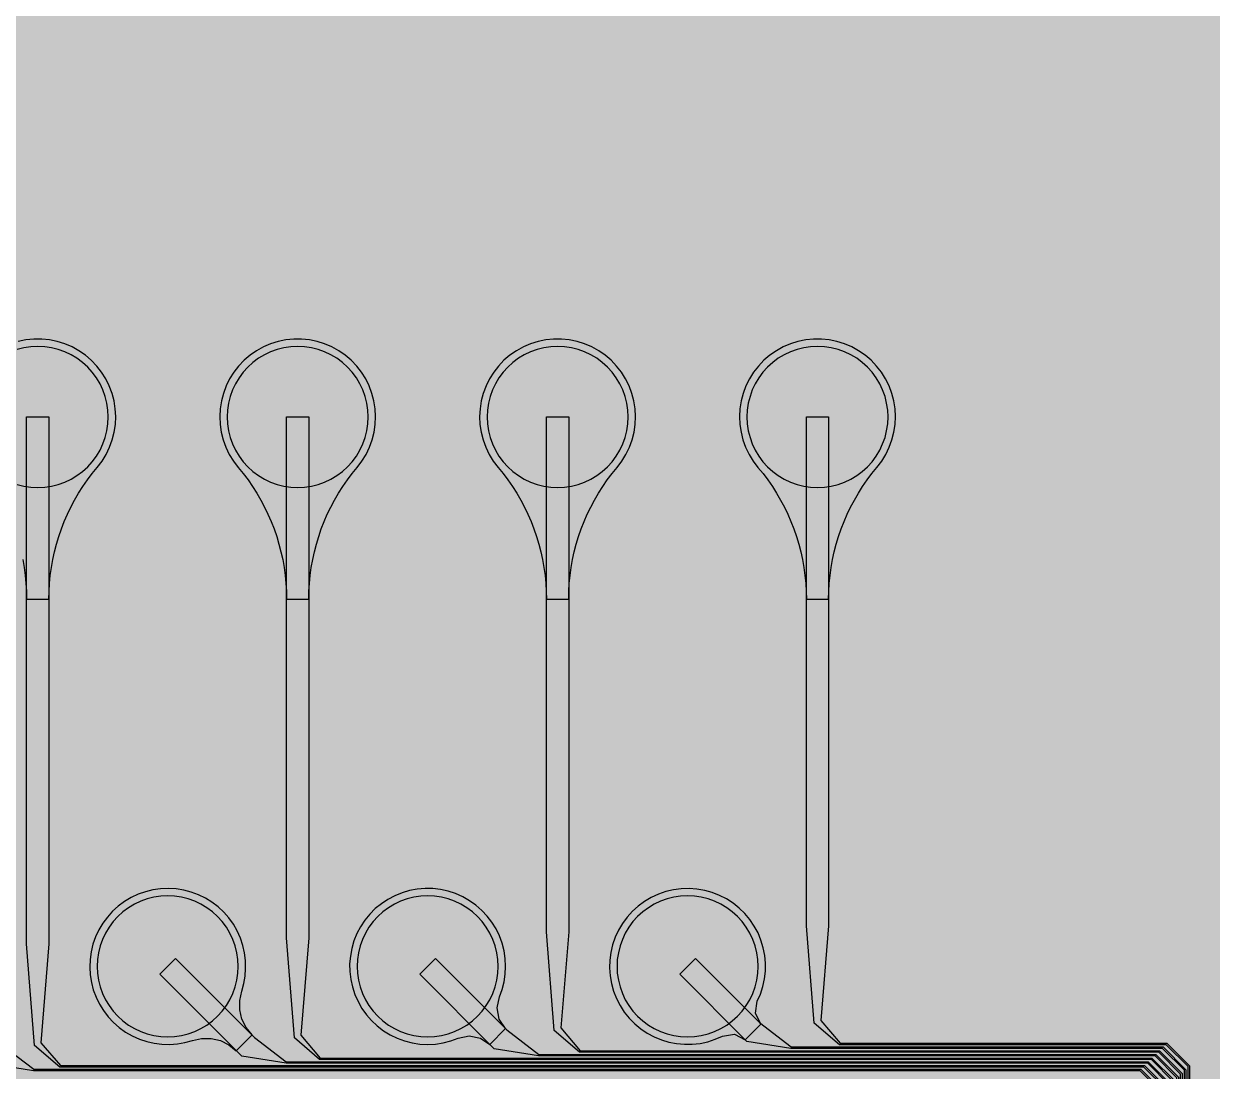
# Model space of a CAD drawing. Header units: metres. Extents: x -7240 to 10960, y -29667 to 1823.
# Drawn here: x 7904 to 9504, y -26924 to -25513 of the extents above; entities that cross this region are included whole.
import ezdxf

# ---------------------------------------------------------------- set-up
doc = ezdxf.new("R2010")
doc.units = ezdxf.units.M
for name, color, linetype in [('Metal1', 4, 'CONTINUOUS'), ('Polyimide', 7, 'CONTINUOUS'), ('Polyimide_Negative', 5, 'CONTINUOUS')]:
    doc.layers.add(name, color=color, linetype=linetype)

msp = doc.modelspace()

# ---------------------------------------------------------------- hatches: boundary and pattern name
at = {"layer": 'Polyimide'}
msp.add_hatch(color=7, dxfattribs=at).paths.add_polyline_path([(4088.5, -11806.9), (4098.7, -11851.2), (4115.6, -11893.5), (4138.6, -11932.7), (4167.4, -11968), (4201.1, -11998.5), (4239, -12023.6), (4280.3, -12042.7), (4349.2, -12073.7), (4413.2, -12113.8), (4471.3, -12162), (4522.3, -12217.7), (4565.4, -12279.7), (4599.7, -12346.9), (4624.7, -12418.2), (4639.9, -12492.2), (4645, -12567.5), (4639.9, -12642.8), (4624.7, -12716.8), (4599.7, -12788.1), (4565.4, -12855.3), (4522.3, -12917.3), (4471.3, -12973), (4413.2, -13021.2), (4349.2, -13061.3), (4280.3, -13092.3), (4239, -13111.4), (4201.1, -13136.5), (4167.4, -13167), (4138.6, -13202.3), (4115.6, -13241.5), (4098.7, -13283.8), (4088.5, -13328.1), (4085, -13373.5), (4085, -13567.5), (4099.4, -13861.6), (4142.6, -14152.8), (4214.2, -14438.4), (4313.4, -14715.5), (4439.2, -14981.7), (4590.6, -15234.2), (4766, -15470.7), (4963.7, -15688.8), (5181.8, -15886.5), (5418.3, -16061.9), (5670.8, -16213.3), (5936.9, -16339.1), (6214.1, -16438.3), (6499.7, -16509.9), (6790.9, -16553.1), (7085, -16567.5), (9960.4, -16567.5), (10038.8, -16571.4), (10116.4, -16582.9), (10192.6, -16601.9), (10266.5, -16628.4), (10337.5, -16662), (10404.8, -16702.3), (10467.9, -16749.1), (10526.1, -16801.8), (10578.8, -16860), (10625.6, -16923), (10665.9, -16990.4), (10699.5, -17061.4), (10725.9, -17135.3), (10745, -17211.4), (10756.5, -17289.1), (10760.4, -17367.5), (10760.4, -21957.3), (10721.6, -22012.9), (10686, -22070.6), (10653.6, -22130.1), (10624.5, -22191.4), (10598.9, -22254.2), (10576.8, -22318.2), (10558.3, -22383.5), (10543.4, -22449.6), (10532.2, -22516.5), (10524.7, -22583.8), (10521, -22651.5), (10521, -22719.3), (10524.7, -22787), (10532.2, -22854.4), (10543.4, -22921.2), (10558.3, -22987.4), (10576.8, -23052.6), (10598.9, -23116.7), (10624.5, -23179.5), (10653.6, -23240.7), (10686, -23300.3), (10721.6, -23357.9), (10760.4, -23413.5), (10760.4, -28667.5), (10756.5, -28745.9), (10745, -28823.6), (10725.9, -28899.7), (10699.5, -28973.6), (10665.9, -29044.6), (10625.6, -29112), (10578.8, -29175), (10526.1, -29233.2), (10467.9, -29285.9), (10404.8, -29332.7), (10337.5, -29373), (10266.5, -29406.6), (10192.6, -29433.1), (10116.4, -29452.1), (10038.8, -29463.6), (9960.4, -29467.5), (-6239.6, -29467.5), (-6318, -29463.6), (-6395.7, -29452.1), (-6471.9, -29433.1), (-6545.8, -29406.6), (-6616.7, -29373), (-6684.1, -29332.7), (-6747.1, -29285.9), (-6805.3, -29233.2), (-6858, -29175), (-6904.8, -29112), (-6945.2, -29044.6), (-6978.7, -28973.6), (-7005.2, -28899.7), (-7024.3, -28823.6), (-7035.8, -28745.9), (-7039.6, -28667.5), (-7039.6, -23426.3), (-6999.4, -23370.1), (-6962.3, -23311.6), (-6928.7, -23251.2), (-6898.5, -23189), (-6871.8, -23125.1), (-6848.8, -23059.9), (-6829.5, -22993.4), (-6814, -22926), (-6802.4, -22857.8), (-6794.6, -22789.1), (-6790.7, -22720), (-6790.7, -22650.8), (-6794.6, -22581.8), (-6802.4, -22513), (-6814, -22444.8), (-6829.5, -22377.4), (-6848.8, -22311), (-6871.8, -22245.7), (-6898.5, -22181.9), (-6928.7, -22119.7), (-6962.3, -22059.2), (-6999.4, -22000.8), (-7039.6, -21944.5), (-7039.6, -17367.5), (-7035.8, -17289.1), (-7024.3, -17211.4), (-7005.2, -17135.3), (-6978.7, -17061.4), (-6945.2, -16990.4), (-6904.8, -16923), (-6858, -16860), (-6805.3, -16801.8), (-6747.1, -16749.1), (-6684.1, -16702.3), (-6616.7, -16662), (-6545.8, -16628.4), (-6471.9, -16601.9), (-6395.7, -16582.9), (-6318, -16571.4), (-6239.6, -16567.5), (-3334, -16567.5), (-3039.9, -16553.1), (-2748.7, -16509.9), (-2463.1, -16438.3), (-2185.9, -16339.1), (-1919.8, -16213.3), (-1667.3, -16061.9), (-1430.8, -15886.5), (-1212.7, -15688.8), (-1015, -15470.7), (-839.6, -15234.2), (-688.2, -14981.7), (-562.4, -14715.5), (-463.2, -14438.4), (-391.6, -14152.8), (-348.4, -13861.6), (-334, -13567.5), (-334, -13373.5), (-337.5, -13328.1), (-347.7, -13283.8), (-364.6, -13241.5), (-387.6, -13202.3), (-416.4, -13167), (-450.1, -13136.5), (-488, -13111.4), (-529.3, -13092.3), (-529.3, -13092.3), (-598.2, -13061.3), (-662.2, -13021.2), (-720.3, -12973), (-771.3, -12917.3), (-814.4, -12855.3), (-848.7, -12788.1), (-873.7, -12716.8), (-888.9, -12642.8), (-894, -12567.5), (-888.9, -12492.2), (-873.7, -12418.2), (-848.7, -12346.9), (-814.4, -12279.7), (-771.3, -12217.7), (-720.3, -12162), (-662.2, -12113.8), (-598.2, -12073.7), (-529.3, -12042.7), (-488, -12023.6), (-450.1, -11998.5), (-416.4, -11968), (-387.6, -11932.7), (-364.6, -11893.5), (-347.7, -11851.2), (-337.5, -11806.9), (-334, -11761.5), (-334, -11074.3), (-337.5, -11028.9), (-347.7, -10984.6), (-364.6, -10942.4), (-387.6, -10903.1), (-416.4, -10867.8), (-450.1, -10837.3), (-488, -10812.2), (-529.3, -10793.2), (-529.3, -10793.2), (-598.2, -10762.1), (-662.2, -10722.1), (-720.3, -10673.8), (-771.3, -10618.1), (-814.4, -10556.1), (-848.7, -10488.9), (-873.7, -10417.6), (-888.9, -10343.7), (-894, -10268.3), (-888.9, -10193), (-873.7, -10119), (-848.7, -10047.8), (-814.4, -9980.5), (-771.3, -9918.5), (-720.3, -9862.9), (-662.2, -9814.6), (-598.2, -9774.6), (-529.3, -9743.5), (-488, -9724.5), (-450.1, -9699.4), (-416.4, -9668.8), (-387.6, -9633.5), (-364.6, -9594.3), (-347.7, -9552), (-337.5, -9507.7), (-334, -9462.4), (-334, -8775.1), (-337.5, -8729.8), (-347.7, -8685.5), (-364.6, -8643.2), (-387.6, -8604), (-416.4, -8568.7), (-450.1, -8538.1), (-488, -8513), (-529.3, -8494), (-529.3, -8494), (-598.2, -8462.9), (-662.2, -8422.9), (-720.3, -8374.6), (-771.3, -8319), (-814.4, -8257), (-848.7, -8189.7), (-873.7, -8118.5), (-888.9, -8044.5), (-894, -7969.2), (-888.9, -7893.8), (-873.7, -7819.9), (-848.7, -7748.6), (-814.4, -7681.4), (-771.3, -7619.4), (-720.3, -7563.7), (-662.2, -7515.4), (-598.2, -7475.4), (-529.3, -7444.3), (-529.3, -7444.3), (-488, -7425.3), (-450.1, -7400.2), (-416.4, -7369.7), (-387.6, -7334.4), (-364.6, -7295.1), (-347.7, -7252.9), (-337.5, -7208.6), (-334, -7163.2), (-334, -6476), (-337.5, -6430.6), (-347.7, -6386.3), (-364.6, -6344), (-387.6, -6304.8), (-416.4, -6269.5), (-450.1, -6239), (-488, -6213.9), (-529.3, -6194.8), (-529.3, -6194.8), (-598.2, -6163.8), (-662.2, -6123.7), (-720.3, -6075.5), (-771.3, -6019.8), (-814.4, -5957.8), (-848.7, -5890.6), (-873.7, -5819.3), (-888.9, -5745.3), (-894, -5670), (-888.9, -5594.7), (-873.7, -5520.7), (-848.7, -5449.4), (-814.4, -5382.2), (-771.3, -5320.2), (-720.3, -5264.5), (-662.2, -5216.3), (-598.2, -5176.2), (-529.3, -5145.2), (-529.3, -5145.2), (-488, -5126.1), (-450.1, -5101), (-416.4, -5070.5), (-387.6, -5035.2), (-364.6, -4996), (-347.7, -4953.7), (-337.5, -4909.4), (-334, -4864), (-334, 380), (-334, 1522.5), (-289, 1522.5), (-288.8, 1515.6), (-288.1, 1508.8), (-287, 1502), (-285.4, 1495.3), (-283.4, 1488.7), (-281, 1482.3), (-278.2, 1476.1), (-274.9, 1470), (-271.3, 1464.2), (-267.3, 1458.6), (-262.9, 1453.3), (-258.2, 1448.3), (-253.2, 1443.6), (-247.9, 1439.2), (-242.3, 1435.2), (-236.5, 1431.6), (-230.4, 1428.3), (-224.2, 1425.5), (-217.8, 1423.1), (-211.2, 1421.1), (-204.5, 1419.5), (-197.7, 1418.4), (-190.9, 1417.7), (-184, 1417.5), (-177.1, 1417.7), (-170.3, 1418.4), (-163.5, 1419.5), (-156.8, 1421.1), (-150.2, 1423.1), (-143.8, 1425.5), (-137.6, 1428.3), (-131.5, 1431.6), (-125.7, 1435.2), (-120.1, 1439.2), (-114.8, 1443.6), (-109.8, 1448.3), (-105.1, 1453.3), (-100.7, 1458.6), (-96.7, 1464.2), (-93.1, 1470), (-89.8, 1476.1), (-87, 1482.3), (-84.6, 1488.7), (-82.6, 1495.3), (-81, 1502), (-79.9, 1508.8), (-79.2, 1515.6), (-79, 1522.5), (1786, 1522.5), (3835, 1522.5), (3835.2, 1529), (3835.9, 1535.6), (3836.9, 1542), (3838.4, 1548.4), (3840.3, 1554.6), (3842.6, 1560.8), (3845.3, 1566.7), (3848.4, 1572.5), (3851.9, 1578.1), (3855.7, 1583.4), (3859.8, 1588.4), (3864.3, 1593.2), (3869.1, 1597.7), (3874.1, 1601.8), (3879.4, 1605.6), (3885, 1609.1), (3890.8, 1612.2), (3896.7, 1614.9), (3902.9, 1617.2), (3909.1, 1619.1), (3915.5, 1620.6), (3921.9, 1621.6), (3928.5, 1622.3), (3935, 1622.5), (3941.5, 1622.3), (3948.1, 1621.6), (3954.5, 1620.6), (3960.9, 1619.1), (3967.1, 1617.2), (3973.3, 1614.9), (3979.2, 1612.2), (3985, 1609.1), (3990.6, 1605.6), (3995.9, 1601.8), (4000.9, 1597.7), (4005.7, 1593.2), (4010.2, 1588.4), (4014.3, 1583.4), (4018.1, 1578.1), (4021.6, 1572.5), (4024.7, 1566.7), (4027.4, 1560.8), (4029.7, 1554.6), (4031.6, 1548.4), (4033.1, 1542), (4034.1, 1535.6), (4034.8, 1529), (4035, 1522.5), (4085, 1522.5), (4085, 380), (4085, 330), (4085, -4864), (4088.5, -4909.4), (4098.7, -4953.7), (4115.6, -4996), (4138.6, -5035.2), (4167.4, -5070.5), (4201.1, -5101), (4239, -5126.1), (4280.3, -5145.2), (4280.3, -5145.2), (4349.2, -5176.2), (4413.2, -5216.3), (4471.3, -5264.5), (4522.3, -5320.2), (4565.4, -5382.2), (4599.7, -5449.4), (4624.7, -5520.7), (4639.9, -5594.7), (4645, -5670), (4639.9, -5745.3), (4624.7, -5819.3), (4599.7, -5890.6), (4565.4, -5957.8), (4522.3, -6019.8), (4471.3, -6075.5), (4413.2, -6123.7), (4349.2, -6163.8), (4280.3, -6194.8), (4239, -6213.9), (4201.1, -6239), (4167.4, -6269.5), (4138.6, -6304.8), (4115.6, -6344), (4098.7, -6386.3), (4088.5, -6430.6), (4085, -6476), (4085, -11761.5), (4088.5, -11806.9)])

# ---------------------------------------------------------------- linework, layer by layer
at = {"layer": 'Metal1'}
for points in [[(1863.9, -18191.7), (1863.9, -28376.6), (1893.3, -28406), (9442.5, -28406), (9471.9, -28376.6), (9471.9, -26917.4), (9442.5, -26888), (9002.5, -26888), (8968.4, -26858.8), (8957.9, -26728), (8957.9, -26042.5), (8987.9, -26042.5), (8987.9, -26728), (8977.3, -26855.2), (9003.3, -26886), (9443.3, -26886), (9473.9, -26916.6), (9473.9, -28377.4), (9443.3, -28408), (1892.5, -28408), (1861.9, -28377.4), (1861.9, -18191.7)], [(1868.9, -18191.7), (1868.9, -28371.6), (1898.3, -28401), (9437.5, -28401), (9466.9, -28371.6), (9466.9, -26922.4), (9437.5, -26893), (8937.2, -26893), (8877.7, -26883.5), (8787.3, -26793.1), (8808.5, -26771.9), (8894.7, -26858.1), (8937.6, -26891), (9438.3, -26891), (9468.9, -26921.6), (9468.9, -28372.4), (9438.3, -28403), (1897.5, -28403), (1866.9, -28372.4), (1866.9, -18191.7)], [(1873.9, -18191.7), (1873.9, -28366.6), (1903.3, -28396), (9432.5, -28396), (9461.9, -28366.6), (9461.9, -26927.4), (9432.5, -26898), (8652.5, -26898), (8618.4, -26868.8), (8607.9, -26736), (8607.9, -26042.5), (8637.9, -26042.5), (8637.9, -26736), (8627.3, -26865.2), (8653.3, -26896), (9433.3, -26896), (9463.9, -26926.6), (9463.9, -28367.4), (9433.3, -28398), (1902.5, -28398), (1871.9, -28367.4), (1871.9, -18191.7)], [(1878.9, -18191.7), (1878.9, -28361.6), (1908.3, -28391), (9427.5, -28391), (9456.9, -28361.6), (9456.9, -26932.4), (9427.5, -26903), (8597.2, -26903), (8537.7, -26893.5), (8437.3, -26793.1), (8458.5, -26771.9), (8554.7, -26868.1), (8597.6, -26901), (9428.3, -26901), (9458.9, -26931.6), (9458.9, -28362.4), (9428.3, -28393), (1907.5, -28393), (1876.9, -28362.4), (1876.9, -18191.7)], [(1883.9, -18191.7), (1883.9, -28356.6), (1913.3, -28386), (9422.5, -28386), (9451.9, -28356.6), (9451.9, -26937.4), (9422.5, -26908), (8302.5, -26908), (8268.5, -26878.8), (8257.9, -26744), (8257.9, -26042.5), (8287.9, -26042.5), (8287.9, -26744), (8277.3, -26875.2), (8303.3, -26906), (9423.3, -26906), (9453.9, -26936.6), (9453.9, -28357.4), (9423.3, -28388), (1912.5, -28388), (1881.9, -28357.4), (1881.9, -18191.7)], [(1888.9, -18191.7), (1888.9, -28351.6), (1918.3, -28381), (9417.5, -28381), (9446.9, -28351.6), (9446.9, -26942.4), (9417.5, -26913), (8257.2, -26913), (8197.7, -26903.5), (8087.3, -26793.1), (8108.5, -26771.9), (8214.7, -26878.1), (8257.6, -26911), (9418.3, -26911), (9448.9, -26941.6), (9448.9, -28352.4), (9418.3, -28383), (1917.5, -28383), (1886.9, -28352.4), (1886.9, -18191.7)], [(1893.9, -18191.7), (1893.9, -28346.6), (1923.3, -28376), (9412.5, -28376), (9441.9, -28346.6), (9441.9, -26947.4), (9412.5, -26918), (7952.5, -26918), (7918.5, -26888.8), (7907.9, -26752), (7907.9, -26042.5), (7937.9, -26042.5), (7937.9, -26752), (7927.2, -26885.2), (7953.3, -26916), (9413.3, -26916), (9443.9, -26946.6), (9443.9, -28347.4), (9413.3, -28378), (1922.5, -28378), (1891.9, -28347.4), (1891.9, -18191.7)], [(1898.9, -18191.7), (1898.9, -28341.6), (1928.3, -28371), (9407.5, -28371), (9436.9, -28341.6), (9436.9, -26952.4), (9407.5, -26923), (7917.2, -26923), (7857.7, -26913.5), (7737.3, -26793.1), (7758.5, -26771.9), (7874.7, -26888.1), (7917.6, -26921), (9408.3, -26921), (9438.9, -26951.6), (9438.9, -28342.4), (9408.3, -28373), (1927.5, -28373), (1896.9, -28342.4), (1896.9, -18191.7)], [(7902.7, -26234.7), (7904.5, -26245.3), (7906, -26255.9), (7907, -26266.6), (7907.7, -26277.3), (7907.9, -26288.1), (7937.9, -26288.1), (7937.9, -26288.1), (7938.1, -26277.3), (7938.7, -26266.6), (7939.8, -26255.9), (7941.2, -26245.3), (7943.1, -26234.7), (7945.4, -26224.2), (7948.1, -26213.9), (7951.2, -26203.6), (7954.7, -26193.4), (7958.6, -26183.4), (7962.8, -26173.6), (7967.5, -26163.9), (7972.5, -26154.4), (7977.9, -26145.1), (7983.7, -26136.1), (7989.8, -26127.3), (7996.2, -26118.7), (8003, -26110.4), (8009.4, -26101.9), (8015, -26092.9), (8019.6, -26083.3), (8023.2, -26073.4), (8025.8, -26063.1), (8027.4, -26052.6), (8027.9, -26042), (8027.3, -26031.4), (8025.6, -26020.9), (8022.9, -26010.7), (8019.2, -26000.8), (8014.5, -25991.3), (8008.9, -25982.3), (8002.4, -25973.9), (7995, -25966.2), (7987, -25959.3), (7978.3, -25953.3), (7969, -25948.2), (7959.2, -25944), (7949.1, -25940.8), (7938.7, -25938.7), (7928.2, -25937.6), (7917.6, -25937.6), (7907, -25938.7), (7896.6, -25940.8)]]:
    msp.add_lwpolyline(points, dxfattribs=at)
for points in [[(8287.9, -26288.1), (8288.1, -26277.3), (8288.7, -26266.6), (8289.8, -26255.9), (8291.2, -26245.3), (8293.1, -26234.7), (8295.4, -26224.2), (8298.1, -26213.9), (8301.2, -26203.6), (8304.7, -26193.4), (8308.6, -26183.4), (8312.8, -26173.6), (8317.5, -26163.9), (8322.5, -26154.4), (8327.9, -26145.1), (8333.7, -26136.1), (8339.8, -26127.3), (8346.2, -26118.7), (8353, -26110.4), (8359.4, -26101.9), (8365, -26092.9), (8369.6, -26083.3), (8373.2, -26073.4), (8375.8, -26063.1), (8377.4, -26052.6), (8377.9, -26042), (8377.3, -26031.4), (8375.6, -26020.9), (8372.9, -26010.7), (8369.2, -26000.8), (8364.5, -25991.3), (8358.9, -25982.3), (8352.4, -25973.9), (8345, -25966.2), (8337, -25959.3), (8328.3, -25953.3), (8319, -25948.2), (8309.2, -25944), (8299.1, -25940.8), (8288.7, -25938.7), (8278.2, -25937.6), (8267.6, -25937.6), (8257, -25938.7), (8246.6, -25940.8), (8236.5, -25944), (8226.8, -25948.2), (8217.5, -25953.3), (8208.8, -25959.3), (8200.7, -25966.2), (8193.4, -25973.9), (8186.9, -25982.3), (8181.2, -25991.3), (8176.5, -26000.8), (8172.8, -26010.7), (8170.1, -26020.9), (8168.5, -26031.4), (8167.9, -26042), (8168.4, -26052.6), (8169.9, -26063.1), (8172.5, -26073.4), (8176.1, -26083.3), (8180.8, -26092.9), (8186.3, -26101.9), (8192.7, -26110.4), (8199.5, -26118.7), (8206, -26127.3), (8212.1, -26136.1), (8217.8, -26145.1), (8223.2, -26154.4), (8228.3, -26163.9), (8232.9, -26173.6), (8237.2, -26183.4), (8241.1, -26193.4), (8244.6, -26203.6), (8247.7, -26213.9), (8250.4, -26224.2), (8252.7, -26234.7), (8254.5, -26245.3), (8256, -26255.9), (8257, -26266.6), (8257.7, -26277.3), (8257.9, -26288.1), (8287.9, -26288.1)], [(8637.9, -26288.1), (8638.1, -26277.3), (8638.7, -26266.6), (8639.8, -26255.9), (8641.2, -26245.3), (8643.1, -26234.7), (8645.4, -26224.2), (8648.1, -26213.9), (8651.2, -26203.6), (8654.7, -26193.4), (8658.6, -26183.4), (8662.8, -26173.6), (8667.5, -26163.9), (8672.5, -26154.4), (8677.9, -26145.1), (8683.7, -26136.1), (8689.8, -26127.3), (8696.2, -26118.7), (8703, -26110.4), (8709.4, -26101.9), (8715, -26092.9), (8719.6, -26083.3), (8723.2, -26073.4), (8725.8, -26063.1), (8727.4, -26052.6), (8727.9, -26042), (8727.3, -26031.4), (8725.6, -26020.9), (8722.9, -26010.7), (8719.2, -26000.8), (8714.5, -25991.3), (8708.9, -25982.3), (8702.4, -25973.9), (8695, -25966.2), (8687, -25959.3), (8678.3, -25953.3), (8669, -25948.2), (8659.2, -25944), (8649.1, -25940.8), (8638.7, -25938.7), (8628.2, -25937.6), (8617.6, -25937.6), (8607, -25938.7), (8596.6, -25940.8), (8586.5, -25944), (8576.8, -25948.2), (8567.5, -25953.3), (8558.8, -25959.3), (8550.7, -25966.2), (8543.4, -25973.9), (8536.9, -25982.3), (8531.2, -25991.3), (8526.5, -26000.8), (8522.8, -26010.7), (8520.1, -26020.9), (8518.5, -26031.4), (8517.9, -26042), (8518.4, -26052.6), (8519.9, -26063.1), (8522.5, -26073.4), (8526.1, -26083.3), (8530.8, -26092.9), (8536.3, -26101.9), (8542.7, -26110.4), (8549.5, -26118.7), (8556, -26127.3), (8562.1, -26136.1), (8567.8, -26145.1), (8573.2, -26154.4), (8578.3, -26163.9), (8582.9, -26173.6), (8587.2, -26183.4), (8591.1, -26193.4), (8594.6, -26203.6), (8597.7, -26213.9), (8600.4, -26224.2), (8602.7, -26234.7), (8604.5, -26245.3), (8606, -26255.9), (8607, -26266.6), (8607.7, -26277.3), (8607.9, -26288.1), (8637.9, -26288.1)], [(8987.9, -26288.1), (8988.1, -26277.3), (8988.7, -26266.6), (8989.8, -26255.9), (8991.2, -26245.3), (8993.1, -26234.7), (8995.4, -26224.2), (8998.1, -26213.9), (9001.2, -26203.6), (9004.7, -26193.4), (9008.6, -26183.4), (9012.8, -26173.6), (9017.5, -26163.9), (9022.5, -26154.4), (9027.9, -26145.1), (9033.7, -26136.1), (9039.8, -26127.3), (9046.2, -26118.7), (9053, -26110.4), (9059.4, -26101.9), (9065, -26092.9), (9069.6, -26083.3), (9073.2, -26073.4), (9075.8, -26063.1), (9077.4, -26052.6), (9077.9, -26042), (9077.3, -26031.4), (9075.6, -26020.9), (9072.9, -26010.7), (9069.2, -26000.8), (9064.5, -25991.3), (9058.9, -25982.3), (9052.4, -25973.9), (9045, -25966.2), (9037, -25959.3), (9028.3, -25953.3), (9019, -25948.2), (9009.2, -25944), (8999.1, -25940.8), (8988.7, -25938.7), (8978.2, -25937.6), (8967.6, -25937.6), (8957, -25938.7), (8946.6, -25940.8), (8936.5, -25944), (8926.8, -25948.2), (8917.5, -25953.3), (8908.8, -25959.3), (8900.7, -25966.2), (8893.4, -25973.9), (8886.9, -25982.3), (8881.2, -25991.3), (8876.5, -26000.8), (8872.8, -26010.7), (8870.1, -26020.9), (8868.5, -26031.4), (8867.9, -26042), (8868.4, -26052.6), (8869.9, -26063.1), (8872.5, -26073.4), (8876.1, -26083.3), (8880.8, -26092.9), (8886.3, -26101.9), (8892.7, -26110.4), (8899.5, -26118.7), (8906, -26127.3), (8912.1, -26136.1), (8917.8, -26145.1), (8923.2, -26154.4), (8928.3, -26163.9), (8932.9, -26173.6), (8937.2, -26183.4), (8941.1, -26193.4), (8944.6, -26203.6), (8947.7, -26213.9), (8950.4, -26224.2), (8952.7, -26234.7), (8954.5, -26245.3), (8956, -26255.9), (8957, -26266.6), (8957.7, -26277.3), (8957.9, -26288.1), (8987.9, -26288.1)], [(8211.4, -26874.8), (8203.4, -26864.8), (8197.8, -26853.4), (8194.9, -26841), (8194.8, -26828.2), (8197.5, -26815.8), (8200.3, -26805.7), (8202.1, -26795.5), (8202.8, -26785.1), (8202.6, -26774.7), (8201.3, -26764.4), (8199, -26754.2), (8195.7, -26744.3), (8191.4, -26734.8), (8186.3, -26725.8), (8180.2, -26717.3), (8173.3, -26709.5), (8165.7, -26702.4), (8157.5, -26696), (8148.6, -26690.6), (8139.3, -26686), (8129.5, -26682.4), (8119.4, -26679.7), (8109.1, -26678.1), (8098.7, -26677.5), (8088.3, -26677.9), (8078, -26679.4), (8067.9, -26681.9), (8058.1, -26685.3), (8048.7, -26689.7), (8039.7, -26695.1), (8031.3, -26701.3), (8023.6, -26708.3), (8016.6, -26716), (8010.5, -26724.3), (8005.1, -26733.3), (8000.7, -26742.7), (7997.2, -26752.5), (7994.8, -26762.7), (7993.3, -26773), (7992.9, -26783.4), (7993.5, -26793.8), (7995.1, -26804), (7997.7, -26814.1), (8001.4, -26823.9), (8005.9, -26833.2), (8011.4, -26842.1), (8017.8, -26850.4), (8024.9, -26858), (8032.7, -26864.8), (8041.2, -26870.9), (8050.2, -26876.1), (8059.7, -26880.3), (8069.6, -26883.6), (8079.7, -26885.9), (8090.1, -26887.2), (8100.5, -26887.5), (8110.9, -26886.7), (8121.1, -26884.9), (8131.1, -26882.1), (8143.6, -26879.4), (8156.3, -26879.5), (8168.8, -26882.5), (8180.2, -26888), (8190.2, -26896), (8211.4, -26874.8)], [(8552.9, -26866.3), (8544.4, -26853.5), (8541.5, -26838.5), (8544.5, -26823.5), (8548.2, -26813.6), (8550.8, -26803.4), (8552.3, -26793), (8552.9, -26782.5), (8552.3, -26772), (8550.8, -26761.6), (8548.2, -26751.4), (8544.5, -26741.5), (8540, -26732), (8534.4, -26723.1), (8528.1, -26714.7), (8520.9, -26707), (8512.9, -26700.1), (8504.4, -26694), (8495.2, -26688.8), (8485.6, -26684.5), (8475.6, -26681.2), (8465.3, -26679), (8454.9, -26677.7), (8444.4, -26677.6), (8433.9, -26678.4), (8423.5, -26680.4), (8413.4, -26683.3), (8403.7, -26687.3), (8394.4, -26692.2), (8385.6, -26698), (8377.4, -26704.6), (8370, -26712.1), (8363.3, -26720.2), (8357.5, -26729), (8352.6, -26738.3), (8348.7, -26748.1), (8345.7, -26758.2), (8343.8, -26768.5), (8342.9, -26779), (8343.1, -26789.5), (8344.3, -26800), (8346.6, -26810.2), (8349.9, -26820.2), (8354.2, -26829.9), (8359.4, -26839), (8365.5, -26847.6), (8372.4, -26855.5), (8380.1, -26862.7), (8388.5, -26869.1), (8397.4, -26874.6), (8406.9, -26879.2), (8416.8, -26882.8), (8427, -26885.4), (8437.4, -26887), (8447.9, -26887.5), (8458.4, -26887), (8468.8, -26885.4), (8479, -26882.8), (8488.9, -26879.2), (8503.9, -26876.1), (8518.9, -26879), (8531.7, -26887.5), (8552.9, -26866.3)], [(8896.8, -26860.2), (8889.3, -26845.6), (8891.8, -26829.5), (8896, -26819.8), (8899.3, -26809.7), (8901.5, -26799.4), (8902.7, -26788.9), (8902.8, -26778.3), (8901.8, -26767.8), (8899.8, -26757.4), (8896.8, -26747.3), (8892.8, -26737.5), (8887.8, -26728.2), (8881.8, -26719.5), (8875.1, -26711.3), (8867.5, -26703.9), (8859.3, -26697.3), (8850.4, -26691.6), (8841, -26686.8), (8831.1, -26682.9), (8821, -26680.1), (8810.5, -26678.3), (8800, -26677.5), (8789.4, -26677.8), (8779, -26679.2), (8768.7, -26681.6), (8758.7, -26685.1), (8749.1, -26689.5), (8740, -26694.9), (8731.5, -26701.2), (8723.6, -26708.3), (8716.5, -26716.1), (8710.3, -26724.6), (8704.9, -26733.7), (8700.5, -26743.3), (8697, -26753.3), (8694.6, -26763.6), (8693.2, -26774.1), (8692.9, -26784.6), (8693.6, -26795.2), (8695.4, -26805.6), (8698.3, -26815.8), (8702.1, -26825.6), (8707, -26835), (8712.7, -26843.9), (8719.3, -26852.2), (8726.7, -26859.7), (8734.8, -26866.5), (8743.6, -26872.4), (8752.9, -26877.4), (8762.7, -26881.4), (8772.8, -26884.5), (8783.2, -26886.5), (8793.7, -26887.4), (8804.3, -26887.3), (8814.8, -26886.1), (8825.1, -26883.9), (8835.2, -26880.7), (8844.8, -26876.4), (8861, -26873.9), (8875.6, -26881.4), (8896.8, -26860.2)]]:
    msp.add_lwpolyline(points, close=True, dxfattribs=at)
at = {"layer": 'Polyimide_Negative'}
msp.add_lwpolyline([(7895.3, -26133.4), (7904.3, -26135.7), (7913.6, -26137), (7922.9, -26137.5), (7932.2, -26137), (7941.4, -26135.7), (7950.5, -26133.4), (7959.2, -26130.3), (7967.7, -26126.3), (7975.7, -26121.5), (7983.1, -26115.9), (7990.1, -26109.7), (7996.3, -26102.8), (8001.9, -26095.3), (8006.7, -26087.3), (8010.6, -26078.9), (8013.8, -26070.1), (8016, -26061), (8017.4, -26051.8), (8017.9, -26042.5), (8017.9, -26042.5), (8017.4, -26033.2), (8016, -26024), (8013.8, -26014.9), (8010.6, -26006.1), (8006.7, -25997.7), (8001.9, -25989.7), (7996.3, -25982.2), (7990.1, -25975.3), (7983.1, -25969.1), (7975.7, -25963.5), (7967.7, -25958.7), (7959.2, -25954.7), (7950.5, -25951.6), (7941.4, -25949.3), (7932.2, -25948), (7922.9, -25947.5), (7913.6, -25948), (7904.3, -25949.3), (7895.3, -25951.6)], dxfattribs=at)
for points in [[(8367.9, -26042.5), (8367.4, -26033.2), (8366, -26024), (8363.8, -26014.9), (8360.6, -26006.1), (8356.7, -25997.7), (8351.9, -25989.7), (8346.3, -25982.2), (8340.1, -25975.3), (8333.1, -25969.1), (8325.7, -25963.5), (8317.7, -25958.7), (8309.2, -25954.7), (8300.5, -25951.6), (8291.4, -25949.3), (8282.2, -25948), (8272.9, -25947.5), (8263.6, -25948), (8254.3, -25949.3), (8245.3, -25951.6), (8236.5, -25954.7), (8228.1, -25958.7), (8220.1, -25963.5), (8212.6, -25969.1), (8205.7, -25975.3), (8199.4, -25982.2), (8193.9, -25989.7), (8189.1, -25997.7), (8185.1, -26006.1), (8182, -26014.9), (8179.7, -26024), (8178.3, -26033.2), (8177.9, -26042.5), (8178.3, -26051.8), (8179.7, -26061), (8182, -26070.1), (8185.1, -26078.9), (8189.1, -26087.3), (8193.9, -26095.3), (8199.4, -26102.8), (8205.7, -26109.7), (8212.6, -26115.9), (8220.1, -26121.5), (8228.1, -26126.3), (8236.5, -26130.3), (8245.3, -26133.4), (8254.3, -26135.7), (8263.6, -26137), (8272.9, -26137.5), (8282.2, -26137), (8291.4, -26135.7), (8300.5, -26133.4), (8309.2, -26130.3), (8317.7, -26126.3), (8325.7, -26121.5), (8333.1, -26115.9), (8340.1, -26109.7), (8346.3, -26102.8), (8351.9, -26095.3), (8356.7, -26087.3), (8360.6, -26078.9), (8363.8, -26070.1), (8366, -26061), (8367.4, -26051.8), (8367.9, -26042.5)], [(8717.9, -26042.5), (8717.4, -26033.2), (8716, -26024), (8713.8, -26014.9), (8710.6, -26006.1), (8706.7, -25997.7), (8701.9, -25989.7), (8696.3, -25982.2), (8690.1, -25975.3), (8683.1, -25969.1), (8675.7, -25963.5), (8667.7, -25958.7), (8659.2, -25954.7), (8650.5, -25951.6), (8641.4, -25949.3), (8632.2, -25948), (8622.9, -25947.5), (8613.6, -25948), (8604.3, -25949.3), (8595.3, -25951.6), (8586.5, -25954.7), (8578.1, -25958.7), (8570.1, -25963.5), (8562.6, -25969.1), (8555.7, -25975.3), (8549.4, -25982.2), (8543.9, -25989.7), (8539.1, -25997.7), (8535.1, -26006.1), (8532, -26014.9), (8529.7, -26024), (8528.3, -26033.2), (8527.9, -26042.5), (8528.3, -26051.8), (8529.7, -26061), (8532, -26070.1), (8535.1, -26078.9), (8539.1, -26087.3), (8543.9, -26095.3), (8549.4, -26102.8), (8555.7, -26109.7), (8562.6, -26115.9), (8570.1, -26121.5), (8578.1, -26126.3), (8586.5, -26130.3), (8595.3, -26133.4), (8604.3, -26135.7), (8613.6, -26137), (8622.9, -26137.5), (8632.2, -26137), (8641.4, -26135.7), (8650.5, -26133.4), (8659.2, -26130.3), (8667.7, -26126.3), (8675.7, -26121.5), (8683.1, -26115.9), (8690.1, -26109.7), (8696.3, -26102.8), (8701.9, -26095.3), (8706.7, -26087.3), (8710.6, -26078.9), (8713.8, -26070.1), (8716, -26061), (8717.4, -26051.8), (8717.9, -26042.5)], [(9067.9, -26042.5), (9067.4, -26033.2), (9066, -26024), (9063.8, -26014.9), (9060.6, -26006.1), (9056.7, -25997.7), (9051.9, -25989.7), (9046.3, -25982.2), (9040.1, -25975.3), (9033.1, -25969.1), (9025.7, -25963.5), (9017.7, -25958.7), (9009.2, -25954.7), (9000.5, -25951.6), (8991.4, -25949.3), (8982.2, -25948), (8972.9, -25947.5), (8963.6, -25948), (8954.3, -25949.3), (8945.3, -25951.6), (8936.5, -25954.7), (8928.1, -25958.7), (8920.1, -25963.5), (8912.6, -25969.1), (8905.7, -25975.3), (8899.4, -25982.2), (8893.9, -25989.7), (8889.1, -25997.7), (8885.1, -26006.1), (8882, -26014.9), (8879.7, -26024), (8878.3, -26033.2), (8877.9, -26042.5), (8878.3, -26051.8), (8879.7, -26061), (8882, -26070.1), (8885.1, -26078.9), (8889.1, -26087.3), (8893.9, -26095.3), (8899.4, -26102.8), (8905.7, -26109.7), (8912.6, -26115.9), (8920.1, -26121.5), (8928.1, -26126.3), (8936.5, -26130.3), (8945.3, -26133.4), (8954.3, -26135.7), (8963.6, -26137), (8972.9, -26137.5), (8982.2, -26137), (8991.4, -26135.7), (9000.5, -26133.4), (9009.2, -26130.3), (9017.7, -26126.3), (9025.7, -26121.5), (9033.1, -26115.9), (9040.1, -26109.7), (9046.3, -26102.8), (9051.9, -26095.3), (9056.7, -26087.3), (9060.6, -26078.9), (9063.8, -26070.1), (9066, -26061), (9067.4, -26051.8), (9067.9, -26042.5)], [(8192.9, -26782.5), (8192.4, -26773.2), (8191, -26764), (8188.8, -26754.9), (8185.6, -26746.1), (8181.7, -26737.7), (8176.9, -26729.7), (8171.3, -26722.2), (8165.1, -26715.3), (8158.1, -26709.1), (8150.7, -26703.5), (8142.7, -26698.7), (8134.2, -26694.7), (8125.5, -26691.6), (8116.4, -26689.3), (8107.2, -26688), (8097.9, -26687.5), (8088.6, -26688), (8079.3, -26689.3), (8070.3, -26691.6), (8061.5, -26694.7), (8053.1, -26698.7), (8045.1, -26703.5), (8037.6, -26709.1), (8030.7, -26715.3), (8024.4, -26722.2), (8018.9, -26729.7), (8014.1, -26737.7), (8010.1, -26746.1), (8007, -26754.9), (8004.7, -26764), (8003.3, -26773.2), (8002.9, -26782.5), (8003.3, -26791.8), (8004.7, -26801), (8007, -26810.1), (8010.1, -26818.9), (8014.1, -26827.3), (8018.9, -26835.3), (8024.4, -26842.8), (8030.7, -26849.7), (8037.6, -26855.9), (8045.1, -26861.5), (8053.1, -26866.3), (8061.5, -26870.3), (8070.3, -26873.4), (8079.3, -26875.7), (8088.6, -26877), (8097.9, -26877.5), (8107.2, -26877), (8116.4, -26875.7), (8125.5, -26873.4), (8134.2, -26870.3), (8142.7, -26866.3), (8150.7, -26861.5), (8158.1, -26855.9), (8165.1, -26849.7), (8171.3, -26842.8), (8176.9, -26835.3), (8181.7, -26827.3), (8185.6, -26818.9), (8188.8, -26810.1), (8191, -26801), (8192.4, -26791.8), (8192.9, -26782.5)], [(8542.9, -26782.5), (8542.4, -26773.2), (8541, -26764), (8538.8, -26754.9), (8535.6, -26746.1), (8531.7, -26737.7), (8526.9, -26729.7), (8521.3, -26722.2), (8515.1, -26715.3), (8508.1, -26709.1), (8500.7, -26703.5), (8492.7, -26698.7), (8484.2, -26694.7), (8475.5, -26691.6), (8466.4, -26689.3), (8457.2, -26688), (8447.9, -26687.5), (8438.6, -26688), (8429.3, -26689.3), (8420.3, -26691.6), (8411.5, -26694.7), (8403.1, -26698.7), (8395.1, -26703.5), (8387.6, -26709.1), (8380.7, -26715.3), (8374.4, -26722.2), (8368.9, -26729.7), (8364.1, -26737.7), (8360.1, -26746.1), (8357, -26754.9), (8354.7, -26764), (8353.3, -26773.2), (8352.9, -26782.5), (8353.3, -26791.8), (8354.7, -26801), (8357, -26810.1), (8360.1, -26818.9), (8364.1, -26827.3), (8368.9, -26835.3), (8374.4, -26842.8), (8380.7, -26849.7), (8387.6, -26855.9), (8395.1, -26861.5), (8403.1, -26866.3), (8411.5, -26870.3), (8420.3, -26873.4), (8429.3, -26875.7), (8438.6, -26877), (8447.9, -26877.5), (8457.2, -26877), (8466.4, -26875.7), (8475.5, -26873.4), (8484.2, -26870.3), (8492.7, -26866.3), (8500.7, -26861.5), (8508.1, -26855.9), (8515.1, -26849.7), (8521.3, -26842.8), (8526.9, -26835.3), (8531.7, -26827.3), (8535.6, -26818.9), (8538.8, -26810.1), (8541, -26801), (8542.4, -26791.8), (8542.9, -26782.5)], [(8892.9, -26782.5), (8892.4, -26773.2), (8891, -26764), (8888.8, -26754.9), (8885.6, -26746.1), (8881.7, -26737.7), (8876.9, -26729.7), (8871.3, -26722.2), (8865.1, -26715.3), (8858.1, -26709.1), (8850.7, -26703.5), (8842.7, -26698.7), (8834.2, -26694.7), (8825.5, -26691.6), (8816.4, -26689.3), (8807.2, -26688), (8797.9, -26687.5), (8788.6, -26688), (8779.3, -26689.3), (8770.3, -26691.6), (8761.5, -26694.7), (8753.1, -26698.7), (8745.1, -26703.5), (8737.6, -26709.1), (8730.7, -26715.3), (8724.4, -26722.2), (8718.9, -26729.7), (8714.1, -26737.7), (8710.1, -26746.1), (8707, -26754.9), (8704.7, -26764), (8703.3, -26773.2), (8702.9, -26782.5), (8703.3, -26791.8), (8704.7, -26801), (8707, -26810.1), (8710.1, -26818.9), (8714.1, -26827.3), (8718.9, -26835.3), (8724.4, -26842.8), (8730.7, -26849.7), (8737.6, -26855.9), (8745.1, -26861.5), (8753.1, -26866.3), (8761.5, -26870.3), (8770.3, -26873.4), (8779.3, -26875.7), (8788.6, -26877), (8797.9, -26877.5), (8807.2, -26877), (8816.4, -26875.7), (8825.5, -26873.4), (8834.2, -26870.3), (8842.7, -26866.3), (8850.7, -26861.5), (8858.1, -26855.9), (8865.1, -26849.7), (8871.3, -26842.8), (8876.9, -26835.3), (8881.7, -26827.3), (8885.6, -26818.9), (8888.8, -26810.1), (8891, -26801), (8892.4, -26791.8), (8892.9, -26782.5)]]:
    msp.add_lwpolyline(points, close=True, dxfattribs=at)

doc.saveas('drawing.dxf')
